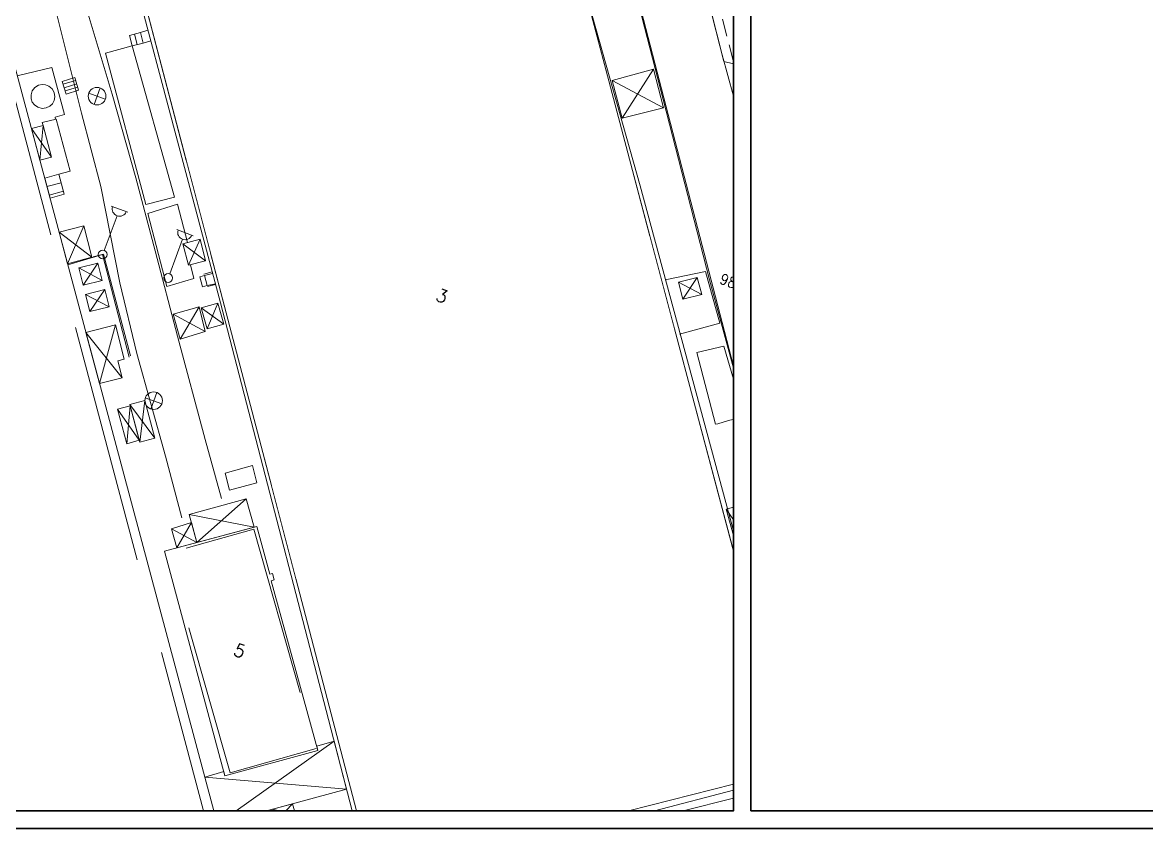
# Model space of a CAD drawing. Header units: centimetres. Extents: x 392964 to 515689, y 49661 to 58661.
# Drawn here: x 401422 to 407813, y 49661 to 54246 of the extents above; entities that cross this region are included whole.
import ezdxf
from ezdxf.enums import TextEntityAlignment as Align
from ezdxf.xclip import XClip

# ---------------------------------------------------------------- set-up
doc = ezdxf.new("R2010")
doc.units = ezdxf.units.CM
doc.header["$XCLIPFRAME"] = 0
for name, pattern in [('10204', [3, 2, -1]), ('10207', [0]), ('11014', [15, 7.5, 7.5]), ('11021', [0]), ('11216', [0]), ('11239', [0]), ('ACAD_ISO03W100', [30, 12, -18]), ('DGN Style 3', [38.25286889178999, 27.32347777984999, -10.92939111194])]:
    doc.linetypes.add(name, pattern=pattern)
doc.layers.get('0').update_dxf_attribs({"lineweight": 9})
for name, color, linetype, lineweight in [('---___EB_draft00_yerleskeyol', 8, 'Continuous', 9), ('---___EB_draft03_cihazlar', 8, 'Continuous', 9), ('0-KRCN-VAZİYET-030426', 8, 'Continuous', 9), ('0-KRCN-Z-ANTET', 71, 'Continuous', 30), ('AS_GOR_YAKIN1', 8, 'Continuous', 9), ('AS_PYZ_YOL_ARAC', 8, 'Continuous', 9), ('B_AKARYAKIT_ISTASYONU', 8, '11216', 9), ('B_BETON_ZEMIN', 8, '11239', 9), ('B_MERDIVEN', 8, '10207', 9), ('B_MERDIVEN_TARAMA', 8, 'Continuous', 9), ('B_SUNDURMA', 8, 'Continuous', 9), ('B_SUNDURMA_TARAMA', 8, 'Continuous', 9), ('B_TICARI', 8, 'Continuous', 9), ('B_YAPI_ZEMIN', 8, 'DGN Style 3', 9), ('HH_KALDIRIM', 8, 'Continuous', 9), ('IEM_MP_TARAMA-MEVCUT BİNA', 8, 'Continuous', 9), ('S_CAD_SOK_LAMBASI', 8, 'Continuous', 9), ('S_IZGARA', 8, 'Continuous', 9), ('S_ROGAR_KAPAGI', 8, 'Continuous', 9), ('SINIR_IST_DUVARI', 8, '11021', 9), ('SINIR_TEL_TEK', 8, '11014', 9), ('Y_KAT_ADEDI', 8, 'Continuous', 9), ('Y_YOL_KOTU', 8, 'Continuous', 9), ('YOL_KALDIRIM_KENARI_BORDURTASI', 8, '10204', 9), ('YOL_SOSE', 8, 'Continuous', 9)]:
    doc.layers.add(name, color=color, linetype=linetype, lineweight=lineweight)
doc.styles.add('Style-STANDARD', font='STANDARD.shx')

# ---------------------------------------------------------------- blocks, each defined once
blk = doc.blocks.new('12027')
at = {"layer": 'S_ROGAR_KAPAGI'}
for p, q in [((0.02000000001862645, -1.009999999776483), (0.02000000001862645, 0.9899995122104883)), ((-0.9999998779385351, -0.01999999955296516), (1, -0.02000048849731684))]:
    blk.add_line(p, q, dxfattribs=at)
blk.add_circle((0.004796875000465661, -0.001842773519456387), 1.000000000000001, dxfattribs=at)
blk = doc.blocks.new('12003')
at = {"layer": 'S_CAD_SOK_LAMBASI'}
for p, q in [((-1, 5.499999511986971), (1.000000122061465, 5.5)), ((1.220614649355412e-07, 0.4999995119869709), (0, 4.692923828959465))]:
    blk.add_line(p, q, dxfattribs=at)
blk.add_circle((0, 0), 0.5000000000000003, dxfattribs=at)
blk.add_arc((0, 5.529762207530439), 0.8368382775497115, 183.2979956025983, 356.9071878050492, dxfattribs=at)
blk = doc.blocks.new('12038')
at = {"layer": 'S_IZGARA'}
for p, q in [((-0.4953068867325783, -0.9999999990686774), (-0.495307007804513, 1)), ((-3.650784492492676e-07, -1.000000487081707), (-2.430751919746399e-07, 0.9999995110556483)), ((0.5477260760962963, -1.000000487081707), (0.5477259503677487, 1.000000490806997))]:
    blk.add_line(p, q, dxfattribs=at)
at = {"layer": 'S_IZGARA', "flags": 128}
blk.add_lwpolyline([(0.9999997559934855, 0.9999995133839548), (-1.000000244006515, 1.000000489410013), (-1.000000243075192, -0.9999995133839548), (0.9999996339902282, -1.000000488013029), (0.9999997559934855, 0.9999995133839548)], dxfattribs=at)
blk = doc.blocks.new('Akyurt_Tm33')
at = {"layer": 'B_AKARYAKIT_ISTASYONU', "elevation": 998.4254388610254, "flags": 128}
blk.add_lwpolyline([(501899.6914764465, 4439202.107420676), (501899.7521881942, 4439202.502849871), (501899.6794563012, 4439202.948801666), (501899.4434563931, 4439203.373193538), (501899.0689767246, 4439203.690490045), (501898.6314808761, 4439203.850171933), (501898.2130736315, 4439203.860185064), (501897.8399701861, 4439203.755711036), (501897.4744697392, 4439203.518099994), (501897.1828487674, 4439203.140477143), (501897.0374040618, 4439202.669842468), (501897.0651253617, 4439202.193530239), (501897.2328386168, 4439201.791135101), (501897.4819444994, 4439201.494373811), (501897.8330481902, 4439201.266577667), (501898.2843546305, 4439201.151584538), (501898.7725577328, 4439201.202277991), (501899.2068489186, 4439201.419523438), (501899.518503284, 4439201.746684693)], close=True, dxfattribs=at)
at = {"layer": 'B_BETON_ZEMIN', "extrusion": (-0.1320582110393921, -0.0680734073899795, 0.9889017343009331), "elevation": -367509.0052284059, "flags": 128}
blk.add_lwpolyline([(-3715799.895252025, 2452794.628084914), (-3715799.895252025, 2452794.358853477)], dxfattribs=at)
at = {"layer": 'B_BETON_ZEMIN', "extrusion": (0.02042964476474814, 0.01412843858032472, 0.9996914608208217), "elevation": 73957.13285905967, "flags": 128}
blk.add_lwpolyline([(3365642.430486917, -2936883.959743649), (3365642.513472676, -2936887.180466325), (3365644.14923105, -2936887.180466325)], dxfattribs=at)
at = {"layer": 'B_BETON_ZEMIN', "extrusion": (-0.01140097023774771, 0.01662841073058657, 0.9997967362590323), "elevation": 69078.39925548085, "flags": 128}
blk.add_lwpolyline([(-2924245.511463473, -3376711.34028916), (-2924245.511463473, -3376709.356309997)], dxfattribs=at)
at = {"layer": 'B_BETON_ZEMIN', "extrusion": (0.0095879123407838, 0.006007592725020217, 0.9999359883345513), "elevation": 32466.41787010294, "flags": 128}
blk.add_lwpolyline([(501972.8334476318, 4439046.599137068), (501974.041314933, 4439044.671298797), (501955.6292172609, 4439031.89834553)], dxfattribs=at)
at = {"layer": 'B_BETON_ZEMIN'}
for points in [[(501983.0558954775, 4439194.064321611, 983.9654388610265), (501978.2280813659, 4439200.940510152, 983.9654388610265), (501980.852432141, 4439202.697121136, 983.9654388610265), (501985.1243709703, 4439196.925600456, 983.9654388610265), (501985.2999870245, 4439196.610379737, 984.0054388610265), (501985.3704109337, 4439196.383707555, 984.0454388610265), (501985.3714099436, 4439196.133865127, 984.0054388610265), (501985.3188237957, 4439195.938580386, 984.0054388610265), (501985.1618087068, 4439195.676096994, 984.0054388610265), (501984.9216115326, 4439195.424094327, 984.0054388610265), (501984.7034802043, 4439195.220562369, 984.0054388610265), (501984.3062337174, 4439194.942931712, 984.0054388610265), (501983.2925474318, 4439194.186311034, 984.0054388610265)], [(501919.0872501371, 4439187.119367789, 984.6254388610248), (501914.1943624355, 4439194.14240901, 984.5054388610248), (501917.004412022, 4439196.330935976, 984.4654388610246), (501919.5928149787, 4439192.622163069, 984.4654388610246)], [(501933.8005675711, 4439167.850342684, 984.8254388610246), (501936.4480470602, 4439169.694138244, 984.7854388610247), (501935.3053517675, 4439171.3789169, 984.7854388610247), (501932.6788907424, 4439169.486317748, 984.7854388610247)]]:
    blk.add_polyline3d(points, dxfattribs=at)
blk.add_3dface([(501905.8985430389, 4439211.424369438, 984.2254388610247), (501903.344250939, 4439209.601952262, 984.3854388610246), (501913.6217751733, 4439195.047371468, 984.4654388610246), (501916.4050894699, 4439196.930144078, 984.4654388610246)], dxfattribs=at)
at = {"layer": 'B_MERDIVEN'}
for points in [[(501907.0034670904, 4439212.137239139, 985.1454388610248), (501906.2703887048, 4439213.184517797, 985.1454388610248), (501905.2326253655, 4439212.421400262, 984.3054388610246), (501905.8985430389, 4439211.424369438, 984.2254388610247)], [(501903.1528881506, 4439194.832837625, 985.7054388610256), (501901.8042898568, 4439193.856405021, 985.7054388610256), (501903.1739540006, 4439191.918405687, 984.2654388610258), (501904.5158562755, 4439192.922569795, 984.2654388610258)], [(501923.3690240454, 4439188.793811369, 985.1510049378239), (501922.6835079062, 4439189.750897356, 985.1510049378239), (501922.2446051694, 4439189.426422148, 984.5510049378239), (501922.9041609192, 4439188.487553801, 984.5510049378239)]]:
    blk.add_3dface(points, dxfattribs=at)
at = {"layer": 'B_MERDIVEN_TARAMA'}
for p, q in [((501905.6879709846, 4439212.756237902, 984.6740106784198), (501906.3957244121, 4439211.745138576, 984.639410176751)), ((501906.2703887047, 4439213.184517797, 985.1454388609133), (501907.0034670903, 4439212.137239139, 985.1454388609052)), ((501901.8042898566, 4439193.856405021, 985.7054388611722), (501903.1528881504, 4439194.832837625, 985.7054388611738)), ((501902.3814788902, 4439193.039714325, 985.0986096526585), (501903.7337145201, 4439194.018780489, 985.0917854990428)), ((501902.9586679238, 4439192.223023629, 984.491780444145), (501904.3145408898, 4439193.204723353, 984.4781321369118))]:
    blk.add_line(p, q, dxfattribs=at)
at = {"layer": 'B_SUNDURMA', "elevation": 990.2910048526587, "flags": 128}
blk.add_lwpolyline([(501958.0927410863, 4439140.542162237), (501945.7131192553, 4439131.727829532), (501942.5118627159, 4439136.257431237), (501944.2986722423, 4439137.582050396), (501944.5900648354, 4439137.170558224), (501953.5110458265, 4439143.548158131), (501953.2163522361, 4439143.958904167), (501954.8687293849, 4439145.179904442)], close=True, dxfattribs=at)
at = {"layer": 'B_SUNDURMA'}
blk.add_polyline3d([(501912.2977744607, 4439179.008702193, 987.7310049378248), (501915.7526394921, 4439174.120258437, 987.7310049378248), (501917.9401725769, 4439175.599912864, 987.491004937825), (501916.812170919, 4439177.265400543, 987.491004937825), (501917.4155783195, 4439177.690345379, 987.411004937825), (501915.1403049838, 4439181.006686238, 987.3710049378251)], close=True, dxfattribs=at)
for points in [[(501961.0187081174, 4439223.027783633, 985.3254388610267), (501965.0271451052, 4439225.766431968, 985.3254388610267), (501962.4529069613, 4439229.467016395, 985.3254388610267), (501958.4675327635, 4439226.652298133, 985.3254388610267)], [(501976.4819602436, 4439207.32629262, 990.0454388610268), (501974.6520767626, 4439206.106301679, 990.0454388610268), (501973.5098368144, 4439207.729464222, 990.0454388610268), (501975.326321356, 4439208.971541178, 990.0454388610268)], [(501898.426128851, 4439198.636316805, 989.1710049378245), (501900.5820101249, 4439195.58586353, 989.1710049378245), (501901.7142346768, 4439196.371331896, 989.0510049378246), (501899.5735904026, 4439199.425591413, 989.0510049378246)], [(501922.2052087983, 4439191.370369047, 986.4654388610252), (501920.5703319073, 4439190.234081808, 986.4654388610252), (501919.1345778451, 4439192.299835909, 986.4654388610252), (501920.8040580479, 4439193.474159795, 986.4654388610252)], [(501905.4672906068, 4439188.673460686, 987.3310049378244), (501907.6173522259, 4439185.631241901, 987.3310049378244), (501909.954870387, 4439187.26683645, 987.0910049378247), (501907.8470405569, 4439190.305365888, 987.0910049378247)], [(501910.1269474323, 4439183.956343989, 986.0110049378251), (501911.9559506619, 4439185.203068405, 986.0110049378251), (501910.8070908201, 4439186.888499711, 986.0110049378251), (501908.9780875907, 4439185.641775294, 986.0110049378251)], [(501925.2148461632, 4439187.345707619, 986.5854388610251), (501926.6640406693, 4439185.322729205, 986.5854388610251), (501925.0719519765, 4439184.199429095, 986.5454388610251), (501923.6096360061, 4439186.194815392, 986.5454388610251)], [(501923.3482548391, 4439186.197851729, 986.6654388610251), (501924.9812648461, 4439183.829132535, 986.6654388610251), (501922.6001201909, 4439182.009646871, 986.6654388610251), (501920.8812098731, 4439184.424182034, 986.6654388610251)], [(501987.5547864227, 4439185.40787583, 987.8854388610268), (501988.9105380206, 4439186.357667346, 987.8854388610268), (501991.7255751627, 4439182.349892233, 987.8854388610268), (501990.3953632361, 4439181.382627894, 987.8854388610268)], [(501913.7413290223, 4439182.676055381, 986.0110049378251), (501911.8940133486, 4439181.401357656, 986.0110049378251), (501910.7459829255, 4439183.065104718, 986.0110049378251), (501912.5932985994, 4439184.339802443, 986.0110049378251)], [(501921.2531329221, 4439174.093585636, 985.011004937825), (501923.8190248542, 4439170.462616365, 985.011004937825), (501922.3612290283, 4439169.432437846, 985.011004937825), (501919.7953370959, 4439173.063407116, 985.011004937825)], [(501922.234635775, 4439169.611578754, 984.8110049378249), (501919.883290846, 4439172.938944601, 984.8110049378249), (501918.6697307276, 4439172.081359783, 984.8110049378249), (501921.0210756572, 4439168.753993938, 984.8110049378249)], [(501932.3902226692, 4439160.955852762, 990.4110049378244), (501930.4972299555, 4439163.657209741, 990.4110049378244), (501935.9518082617, 4439167.585029577, 990.4110049378244), (501937.8992696358, 4439164.858220952, 990.4110049378244)], [(501930.496660689, 4439159.614536182, 989.0110049378242), (501932.3902226692, 4439160.955852762, 989.0110049378242), (501931.0363942039, 4439162.887806301, 989.0110049378242), (501929.165711228, 4439161.448717364, 989.0110049378242)], [(501952.9172525353, 4439136.857196846, 988.1710049378245), (501953.7378622845, 4439135.70400905, 988.1710049378245), (501951.8681528074, 4439134.351816819, 988.1710049378245), (501951.0325486817, 4439135.515281314, 988.1710049378245)]]:
    blk.add_3dface(points, dxfattribs=at)
at = {"layer": 'B_SUNDURMA_TARAMA'}
for p, q in [((501961.0187081174, 4439223.027783633, 985.3254388610267), (501962.4529069613, 4439229.467016395, 985.3254388610267)), ((501965.0271451052, 4439225.766431968, 985.3254388610267), (501958.4675327635, 4439226.652298133, 985.3254388610267)), ((501974.6520767626, 4439206.106301679, 990.0454388610268), (501975.326321356, 4439208.971541178, 990.0454388610268)), ((501976.4819602436, 4439207.32629262, 990.0454388610268), (501973.5098368144, 4439207.729464222, 990.0454388610268)), ((501900.5820101249, 4439195.58586353, 989.1710049378245), (501899.5735904026, 4439199.425591413, 989.0510049378246)), ((501898.426128851, 4439198.636316805, 989.1710049378245), (501901.7142346768, 4439196.371331896, 989.0510049378246)), ((501920.5703319073, 4439190.234081808, 986.4654388610252), (501920.8040580479, 4439193.474159795, 986.4654388610252)), ((501922.2052087983, 4439191.370369047, 986.4654388610252), (501919.1345778451, 4439192.299835909, 986.4654388610252)), ((501907.6173522259, 4439185.631241901, 987.3310049378244), (501907.8470405569, 4439190.305365888, 987.0910049378247)), ((501905.4672906068, 4439188.673460686, 987.3310049378244), (501909.954870387, 4439187.26683645, 987.0910049378247)), ((501910.1269474323, 4439183.956343989, 986.0110049378251), (501910.8070908201, 4439186.888499711, 986.0110049378251)), ((501925.2148461632, 4439187.345707619, 986.5854388610251), (501925.0719519765, 4439184.199429095, 986.5454388610251)), ((501911.9559506619, 4439185.203068405, 986.0110049378251), (501908.9780875907, 4439185.641775294, 986.0110049378251)), ((501923.3482548391, 4439186.197851729, 986.6654388610251), (501922.6001201909, 4439182.009646871, 986.6654388610251)), ((501926.6640406693, 4439185.322729205, 986.5854388610251), (501923.6096360061, 4439186.194815392, 986.5454388610251)), ((501987.5547864227, 4439185.40787583, 987.8854388610268), (501991.7255751627, 4439182.349892233, 987.8854388610268)), ((501911.8940133486, 4439181.401357656, 986.0110049378251), (501912.5932985994, 4439184.339802443, 986.0110049378251)), ((501924.9812648461, 4439183.829132535, 986.6654388610251), (501920.8812098731, 4439184.424182034, 986.6654388610251)), ((501913.7413290223, 4439182.676055381, 986.0110049378251), (501910.7459829255, 4439183.065104718, 986.0110049378251)), ((501915.7526394921, 4439174.120258437, 987.7310049378248), (501915.1403049838, 4439181.006686238, 987.3710049378251)), ((501912.2977744607, 4439179.008702193, 987.7310049378248), (501917.9401725769, 4439175.599912864, 987.491004937825)), ((501921.2531329221, 4439174.093585636, 985.011004937825), (501922.3612290283, 4439169.432437846, 985.011004937825)), ((501923.8190248542, 4439170.462616365, 985.011004937825), (501919.7953370959, 4439173.063407116, 985.011004937825)), ((501919.883290846, 4439172.938944601, 984.8110049378249), (501921.0210756572, 4439168.753993938, 984.8110049378249)), ((501922.234635775, 4439169.611578754, 984.8110049378249), (501918.6697307276, 4439172.081359783, 984.8110049378249)), ((501932.3902226692, 4439160.955852762, 990.4110049378244), (501935.9518082617, 4439167.585029577, 990.4110049378244)), ((501930.4972299555, 4439163.657209741, 990.4110049378244), (501937.8992696358, 4439164.858220952, 990.4110049378244)), ((501930.496660689, 4439159.614536182, 989.0110049378242), (501931.0363942039, 4439162.887806301, 989.0110049378242)), ((501932.3902226692, 4439160.955852762, 989.0110049378242), (501929.165711228, 4439161.448717364, 989.0110049378242)), ((501945.7131192553, 4439131.727829532, 990.2910049378244), (501954.8687293849, 4439145.179904442, 990.2910049378244)), ((501958.0927410863, 4439140.542162237, 990.2910049378243), (501942.5118627159, 4439136.257431237, 990.2910049378244)), ((501952.9172525353, 4439136.857196846, 988.1710049378245), (501951.8681528074, 4439134.351816819, 988.1710049378245)), ((501953.7378622845, 4439135.70400905, 988.1710049378245), (501951.0325486817, 4439135.515281314, 988.1710049378245))]:
    blk.add_line(p, q, dxfattribs=at)
at = {"layer": 'B_TICARI', "elevation": 998.5310049378244, "flags": 128}
blk.add_lwpolyline([(501938.173207547, 4439165.052266601), (501929.2979535875, 4439158.765424441), (501944.5900648354, 4439137.170558224), (501953.5110458265, 4439143.548158131), (501941.8316170098, 4439159.827029631), (501942.1102016315, 4439160.033808768), (501941.6847158569, 4439160.646041716), (501941.4314694076, 4439160.45897188)], close=True, dxfattribs=at)
at = {"layer": 'B_TICARI'}
blk.add_polyline3d([(501964.5704914334, 4439131.223915601, 992.9510049378252), (502005.6844812349, 4439160.1275099, 992.9510049378252), (501965.6171591806, 4439216.494656644, 992.9510049378252), (501932.0638746965, 4439262.672858322, 994.9910049378256), (501892.2384456515, 4439234.662279303, 992.9510049378252), (501925.4702739515, 4439187.469595113, 992.9510049378252)], close=True, dxfattribs=at)
blk.add_3dface([(501893.4435355, 4439205.686411999, 993.7710049378245), (501852.8356352214, 4439177.16488163, 993.7710049378245), (501911.3333006632, 4439093.601812888, 993.7710049378245), (501952.2900680347, 4439122.421809209, 993.7710049378245)], dxfattribs=at)
at = {"layer": 'B_YAPI_ZEMIN', "elevation": 984.6310049378245, "flags": 128}
blk.add_lwpolyline([(502004.7411225549, 4439160.205934518), (501964.425553289, 4439132.340287336), (501893.1066719624, 4439234.389821612), (501894.4981725356, 4439235.497383555), (501886.0858359067, 4439247.082114113), (501923.5196116301, 4439273.743799547), (501931.8101367074, 4439262.056765818), (501932.6534852995, 4439262.703963489)], close=True, dxfattribs=at)
at = {"layer": 'B_YAPI_ZEMIN', "elevation": 984.5510049378239, "flags": 128}
for points in [[(501923.3713567337, 4439190.450277863), (501922.5671395792, 4439189.87565097)], [(501923.4398290474, 4439188.702285732), (501924.2282953496, 4439189.233335085)]]:
    blk.add_lwpolyline(points, dxfattribs=at)
at = {"layer": 'B_YAPI_ZEMIN', "extrusion": (-0.007520465652218099, 0.01105240231852326, 0.9999106395070329), "elevation": 46273.31060889186, "flags": 128}
blk.add_lwpolyline([(501911.1700370296, 4438937.982272641), (501904.2713915763, 4438947.764658363), (501903.2631170955, 4438947.078529588)], dxfattribs=at)
at = {"layer": 'B_YAPI_ZEMIN'}
for points in [[(501951.0644879031, 4439122.10404447, 985.0875055976409), (501912.0747802457, 4439094.703930285, 985.0875055976409), (501854.4405443327, 4439176.716070605, 985.0875055976409), (501893.4302519902, 4439204.11618479, 985.0875055976409)], [(501953.2398807796, 4439143.681379182, 985.1310049378241), (501945.0324447005, 4439137.69865586, 985.1310049378241), (501929.7446008111, 4439158.671379271, 985.1310049378241), (501937.9520368901, 4439164.654102595, 985.1310049378241)]]:
    blk.add_3dface(points, dxfattribs=at)
at = {"layer": 'SINIR_IST_DUVARI', "flags": 128}
for points, elevation in [([(501906.2703887048, 4439213.184517797), (501906.97835881, 4439213.73005552)], 985.0654388610247), ([(501907.7200033704, 4439212.676842402), (501907.0034670904, 4439212.137239139)], 985.0654388610247), ([(501899.5735904025, 4439199.425591414), (501899.3638279749, 4439199.687020876), (501900.695910874, 4439200.584912213), (501904.2416742151, 4439195.599238929), (501903.1528881506, 4439194.832837625)], 985.7054388610256), ([(501922.6835079062, 4439189.750897356), (501923.4680125993, 4439190.31301639)], 985.1510049378236)]:
    blk.add_lwpolyline(points, dxfattribs=dict(at, elevation=elevation))
at = {"layer": 'SINIR_IST_DUVARI', "extrusion": (-0.03507986213314673, -0.02271025624057509, 0.9991264422155021), "elevation": -117438.2271759051, "flags": 128}
blk.add_lwpolyline([(-3453684.043678512, 2831361.050004456), (-3453684.043678513, 2831360.092823519)], dxfattribs=at)
at = {"layer": 'SINIR_IST_DUVARI', "extrusion": (0.01594718601835636, 0.01106744903689288, 0.9998115816642212), "elevation": 58119.03479593207, "flags": 128}
blk.add_lwpolyline([(3360797.779902671, -2942777.732668912), (3360797.933148982, -2942781.853965463), (3360785.894879587, -2942781.853965463)], dxfattribs=at)
at = {"layer": 'SINIR_TEL_TEK'}
for points in [[(501971.9803818159, 4439207.477632826, 984.2054388610269), (501975.9623898059, 4439209.939610199, 984.0454388610268), (501979.5218747784, 4439204.985704806, 983.9654388610268), (501975.6820405577, 4439202.232186148, 983.9654388610268)], [(501894.8458604934, 4439203.702199362, 984.4254388610251), (501898.2186199905, 4439205.93300038, 984.265438861025), (501901.3974757877, 4439201.419626742, 984.3454388610251), (501900.5139223369, 4439200.796217166, 984.265438861025), (501900.6572376598, 4439200.558844507, 984.265438861025)]]:
    blk.add_polyline3d(points, dxfattribs=at)
at = {"layer": 'YOL_KALDIRIM_KENARI_BORDURTASI'}
for points in [[(501969.6551814176, 4439233.069597492, 983.2910049378285), (501970.806688552, 4439233.211287378, 983.1310049378284), (501967.4713516232, 4439238.078695384, 983.1310049378284), (501960.6299941736, 4439248.203754399, 983.2454388610265)], [(501987.6851112091, 4439147.473751621, 984.8630481123867), (501990.470450542, 4439143.638694321, 984.9430481123868), (501991.2470481084, 4439143.100888759, 984.9430481123868), (501991.558214481, 4439142.97927075, 984.9430481123868), (501991.954217403, 4439142.936523492, 984.9430481123868), (501992.0968018977, 4439142.97387877, 984.9430481123868), (501992.1573223968, 4439142.99266425, 984.9430481123868), (501992.6986696521, 4439143.256569224, 984.9430481123868), (501998.586574811, 4439147.19870946, 984.9430481123868), (502010.5180641992, 4439155.688242319, 984.6230481123865), (502011.2728755476, 4439157.031267554, 984.4630481123864), (502011.2879627948, 4439157.242206873, 984.4630481123864), (502011.2111130718, 4439157.520835035, 984.4630481123864), (502011.0581989621, 4439157.944537073, 984.4630481123864), (502007.5508995413, 4439162.963765378, 984.4630481123864), (502006.73108671, 4439162.42482027, 984.4630481123864), (502006.6870557952, 4439162.483488232, 984.4630481123864)]]:
    blk.add_polyline3d(points, dxfattribs=at)
at = {"layer": 'YOL_SOSE'}
for points in [[(501948.7018150371, 4439326.913279365, 978.0110049378226), (501950.9772048231, 4439322.125271033, 978.1710049378224), (501953.6891047754, 4439316.294543548, 978.3310049378226), (501956.3415548764, 4439310.870845252, 978.4910049378227), (501959.2202824429, 4439304.696128177, 978.6510049378228), (501967.0868170924, 4439287.63493044, 978.9710049378227), (501975.311615571, 4439270.514128945, 979.3710049378229), (501981.475371194, 4439257.49808136, 979.6110049378225), (501984.2909119658, 4439251.773020374, 979.9310049378299), (501989.9801914002, 4439240.606309231, 980.3310049378299), (501995.6936645681, 4439229.243573667, 980.73100493783), (502002.0592646562, 4439216.678117864, 981.1310049378296), (502008.9036890505, 4439203.792136231, 981.4510049378297), (502015.6318466344, 4439191.908719156, 981.9310049378297), (502019.9494812445, 4439184.230190978, 982.2510049378296), (502026.9125432241, 4439171.793557306, 982.5710049378296), (502037.1498148334, 4439153.642757165, 983.2110049378298)], [(501869.6643194231, 4439273.102660012, 983.5710049378227), (501869.8533334256, 4439273.190913442, 983.5710049378227), (501870.2237539358, 4439273.366450693, 983.5310049378228), (501886.6296520124, 4439279.496763442, 983.2910049378229), (501896.7546183855, 4439283.349791205, 983.1310049378229), (501905.8226051545, 4439286.66068041, 982.8910049378226), (501918.3999885122, 4439291.324987967, 982.7310049378227), (501924.8480586536, 4439293.679649942, 982.6110049378229), (501926.6731896954, 4439294.262439775, 982.6654388610259), (501926.742695821, 4439294.252938289, 982.6654388610259), (501926.8584564519, 4439294.19830761, 982.6654388610259), (501926.9294633569, 4439294.130051261, 982.6654388610259), (501932.1860755173, 4439286.796477813, 983.0254388610258), (501938.4602790809, 4439277.8155171, 983.1054388610257), (501946.5507578299, 4439266.562997887, 983.0254388610258), (501954.5070672231, 4439255.1752392, 983.0254388610258), (501959.4022536532, 4439247.977051266, 983.1854388610258), (501969.2020268061, 4439233.704677978, 983.3454388610257), (501976.9349387484, 4439222.867269848, 983.5054388610258), (501988.7490456867, 4439206.128305788, 983.8254388610255), (501994.5632908814, 4439197.768711389, 983.7454388610255), (502008.906651652, 4439177.0231153, 984.1310049378283), (502018.7726657832, 4439163.179927967, 984.2910049378282), (502021.7009993359, 4439158.944042396, 984.4510049378283)], [(501933.2880401992, 4439166.620211132, 984.7054388610262), (501929.2387509599, 4439172.317481395, 984.5454388610262), (501922.1961548589, 4439182.239255788, 984.5454388610262), (501916.4725810271, 4439190.458692285, 984.4654388610261), (501911.5161398354, 4439197.483520897, 984.4654388610261), (501905.7072818016, 4439205.468180896, 984.385438861026), (501899.2758299825, 4439214.021138985, 984.2254388610261)], [(501957.0426985908, 4439237.654064777, 983.1710049378285), (501964.6497018028, 4439226.632560752, 983.4910049378283), (501976.7276554861, 4439209.219789115, 983.8110049378283), (501985.383076627, 4439197.011421031, 983.8910049378284), (501995.0791686812, 4439183.395336183, 984.0510049378285), (502000.4169113071, 4439175.617802476, 984.2110049378285), (502008.4905409418, 4439164.036734911, 984.3710049378286), (502011.6482769605, 4439159.520646833, 984.3710049378286), (502012.3817803791, 4439158.340732845, 984.3710049378286), (502012.5370045097, 4439157.912150142, 984.3710049378286), (502012.6063937562, 4439157.632159947, 984.3710049378286), (502012.6305351626, 4439157.35693414, 984.3710049378286), (502012.6294427715, 4439157.039903221, 984.4110049378285), (502012.568707821, 4439156.691115432, 984.4110049378285), (502012.0627184464, 4439155.516417004, 984.4510049378284)], [(501929.8205704949, 4439163.03078144, 984.385438861026), (501925.6541032686, 4439168.969708901, 984.385438861026), (501918.5414511691, 4439178.780564555, 984.4654388610261), (501913.9378417464, 4439185.661555032, 984.385438861026), (501908.1178213775, 4439195.178808655, 984.225438861026), (501903.18197665, 4439202.228633122, 984.2254388610261), (501896.5541998169, 4439211.918139911, 984.2254388610261), (501892.6140914024, 4439217.554174284, 984.2254388610261), (501888.8731588845, 4439222.787478174, 984.145438861026), (501888.7005374388, 4439222.945641439, 984.145438861026), (501888.5678817014, 4439223.031899815, 984.145438861026), (501888.3978183846, 4439223.073342048, 984.145438861026), (501888.2549883894, 4439223.058195691, 984.145438861026)]]:
    blk.add_polyline3d(points, dxfattribs=at)
at = {"layer": 'S_CAD_SOK_LAMBASI'}
for p in [(501911.0032459157, 4439188.000826566, 984.345438861026), (501918.9132772237, 4439188.072768569, 984.5854388610261)]:
    blk.add_blockref('12003', p, dxfattribs=at)
at = {"layer": 'S_IZGARA', "xscale": 0.75, "yscale": 0.75, "zscale": 0.75, "rotation": 127.4331222966966}
blk.add_blockref('12038', (501900.9063592011, 4439204.721862842, 984.265438861025), dxfattribs=at)
at = {"layer": 'S_ROGAR_KAPAGI'}
for p in [(501904.1522370283, 4439204.675862491, 984.2254388610261), (501922.1931656259, 4439174.408921897, 984.3854388610259)]:
    blk.add_blockref('12027', p, dxfattribs=at)
at = {"layer": 'Y_KAT_ADEDI', "style": 'Style-STANDARD'}
for s, p in [('3', (501948.8239526367, 4439196.95, 993.2910049378254)), ('5', (501941.244050293, 4439151.115, 998.5310049378244))]:
    blk.add_text(s, height=1.5, dxfattribs=at).set_placement(p, align=Align.MIDDLE_CENTER)
at = {"layer": 'Y_YOL_KOTU', "style": 'Style-STANDARD'}
blk.add_text('983.77', height=1.2, dxfattribs=at).set_placement((501980.4170505293, 4439209.835500238, 983.7678264102141), align=Align.MIDDLE_CENTER)
blk = doc.blocks.new('OPK-site-surrounding-R01')
at = {"layer": 'AS_GOR_YAKIN1', "linetype": 'Continuous', "ltscale": 500, "const_width": 100.0000000000009, "flags": 128}
blk.add_lwpolyline([(-4000, 1998.139563441277), (-32267.97538760304, 1579.442623078823), (-39988.90736982226, 1286.976094305515), (-40391.23888579011, 643.863574385643), (-30053.94421112537, -21363.83660137653), (-29013.59431603551, -24036.61111682653), (-28344.83536693454, -26825.66339439154), (-25141.81911864877, -45779.65199047327), (-17218.64376863837, -44968.40527623892), (-9377.277891784906, -43572.76562839746), (-3575.857599586248, -42147.01711922884), (12761.6047282517, -37912.41133105755), (27305.25672349334, -34089.536901474), (29139.2844722271, -31278.1594042778), (26722.92324393988, -16148.8292081356), (26081.28519096971, -10538.4867773056), (25613.96638467908, -5149.999999940395), (25168.0637422502, -8.455700635910034), (22601.98160788417, 2392.160368263721), (-1005.528097301722, 2042.49280077219), (-1870.000000029802, 2029.688538491726)], dxfattribs=at)
at = {"layer": 'AS_PYZ_YOL_ARAC'}
blk.add_lwpolyline([(23415.45550042391, -8627.211504280567), (24421.65156391263, -12569.77311760187)], dxfattribs=at)
at = {"layer": 'HH_KALDIRIM', "lineweight": 0, "const_width": 49.64333385330647}
blk.add_lwpolyline([(29734.46423819661, -30820.32076871395), (27730.39200004935, -18581.70222860575), (27398.26088732481, -16136.35642319918), (26979.91878986359, -12897.906447649), (26815.48991563916, -11395.63961493969), (26498.60272043943, -7663.716479480267), (26260.75427696109, -4812.015868663788), (26093.6288844347, -2773.610041558743)], dxfattribs=at)
at = {"layer": 'IEM_MP_TARAMA-MEVCUT BİNA', "linetype": 'ACAD_ISO03W100', "ltscale": 5, "const_width": 10.00000000000001}
blk.add_lwpolyline([(20439.48053815961, -21836.9055365324), (25186.38772878051, -20618.26686292887), (21978.12358555198, -8507.46064132452), (21876.58333835006, -8538.934359431267), (17456.07941749692, -9736.840720772743), (17287.16466870904, -9792.49573546648)], close=True, dxfattribs=at)
blk = doc.blocks.new('OP-vaziyet-01')
at = {"layer": '---___EB_draft00_yerleskeyol'}
blk.add_lwpolyline([(19509.65116631985, -24592.69004112479), (19616.82268548012, -12274.52460736033, 0.414213562373095), (19366.82268536091, -12024.52460736036), (16811.82268565916, -12024.52460706231, -0.4142135623727107), (16711.82268536091, -11924.5246074796), (16711.82268559956, -11524.52460712193, 0.4142135623731614), (16611.82268553972, -11424.52460718152), (15676.84289544821, -11424.52460706231, 0.4142135623655166), (15576.842895329, -11524.52460724112), (15576.8428953886, -11924.52460718153, -0.4142135623647334), (15476.84289526939, -12024.5246073603), (14303.48999112844, -12024.52460706235, 0.4142119428994427), (14053.48999089003, -12274.52322512862), (14053.48534268141, -13115.22953557965)], format="xyb", dxfattribs=at)
at = {"layer": 'HH_KALDIRIM', "lineweight": 0, "const_width": 49.64333385330648}
blk.add_lwpolyline([(20727.68637915561, -37475.23920110156), (21964.99333766149, -25135.5001116903), (22278.17332921852, -22687.65504362363), (22713.70203532511, -19451.4716278952), (22944.35745151434, -17957.93871219258), (23605.80520798778, -14271.45601879361), (24115.39180965186, -11455.59207472955), (24482.43687664438, -9443.551535449049)], dxfattribs=at)
ref = blk.add_blockref('OPK-site-surrounding-R01', (2.980232238769531e-06, -6.496877176687121e-06, -4.335537960287184e-05), dxfattribs=dict(rotation=344.9744419936024))
XClip(ref).set_block_clipping_path([(-29305.70459051791, -18693.997868090664), (26364.320315663994, 3851.453646793103)])
blk = doc.blocks.new('G$CF910E365')
at = {"layer": '---___EB_draft03_cihazlar'}
ref = blk.add_blockref('Akyurt_Tm33', (-200910447.4790892, -398988423.6976764), dxfattribs=dict(at, xscale=100, yscale=100, zscale=100, rotation=339.71835701135))
XClip(ref).set_block_clipping_path([(501505.9862066242, 4438937.796466555), (502127.4112339765, 4439167.442248969), (502010.4218731245, 4439484.017262903), (501388.9968457722, 4439254.37148049)])
ref = blk.add_blockref('OP-vaziyet-01', (29305.70458590169, 24193.99787345209), dxfattribs=dict(rotation=15.02555800639757))
XClip(ref).set_block_clipping_path([(-34576.04202174838, -15769.311097414822), (29408.888924184605, -32944.61638856558), (38158.57275175187, -348.5194915809334), (-25826.358194180997, 16826.78579956982)])

msp = doc.modelspace()

# ---------------------------------------------------------------- linework, layer by layer
at = {"layer": '0-KRCN-Z-ANTET'}
msp.add_lwpolyline([(405564.0660104523, 49761.26108109019), (437064.0660104523, 49761.26108109019), (437064.0660104523, 58561.26108109019), (405564.0660104523, 58561.26108109019)], close=True, dxfattribs=at)

# ---------------------------------------------------------------- block references
at = {"layer": '0-KRCN-VAZİYET-030426', "ltscale": 3}
ref = msp.add_blockref('G$CF910E365', (378546.8359637721, 48211.64379648812, -49221.27194305132), dxfattribs=dict(at, xscale=0.5, yscale=0.5, zscale=0.5))
XClip(ref).set_block_clipping_path([(29034.460093360394, 3099.2345692041345), (53834.460093360394, 20699.234569204134)])

# ---------------------------------------------------------------- next in the draw order: linework, layer by layer
at = {"layer": '0-KRCN-Z-ANTET'}
for points in [[(392964.0660104523, 49661.26108109019), (515688.8000492519, 49661.26108109019), (515688.8000492519, 58661.26108109019), (392964.0660104523, 58661.26108109019)], [(393064.0660104523, 49761.26108109019), (405464.0660104523, 49761.26108109019), (405464.0660104523, 58561.26108109019), (393064.0660104523, 58561.26108109019)]]:
    msp.add_lwpolyline(points, close=True, dxfattribs=at)

doc.saveas('drawing.dxf')
